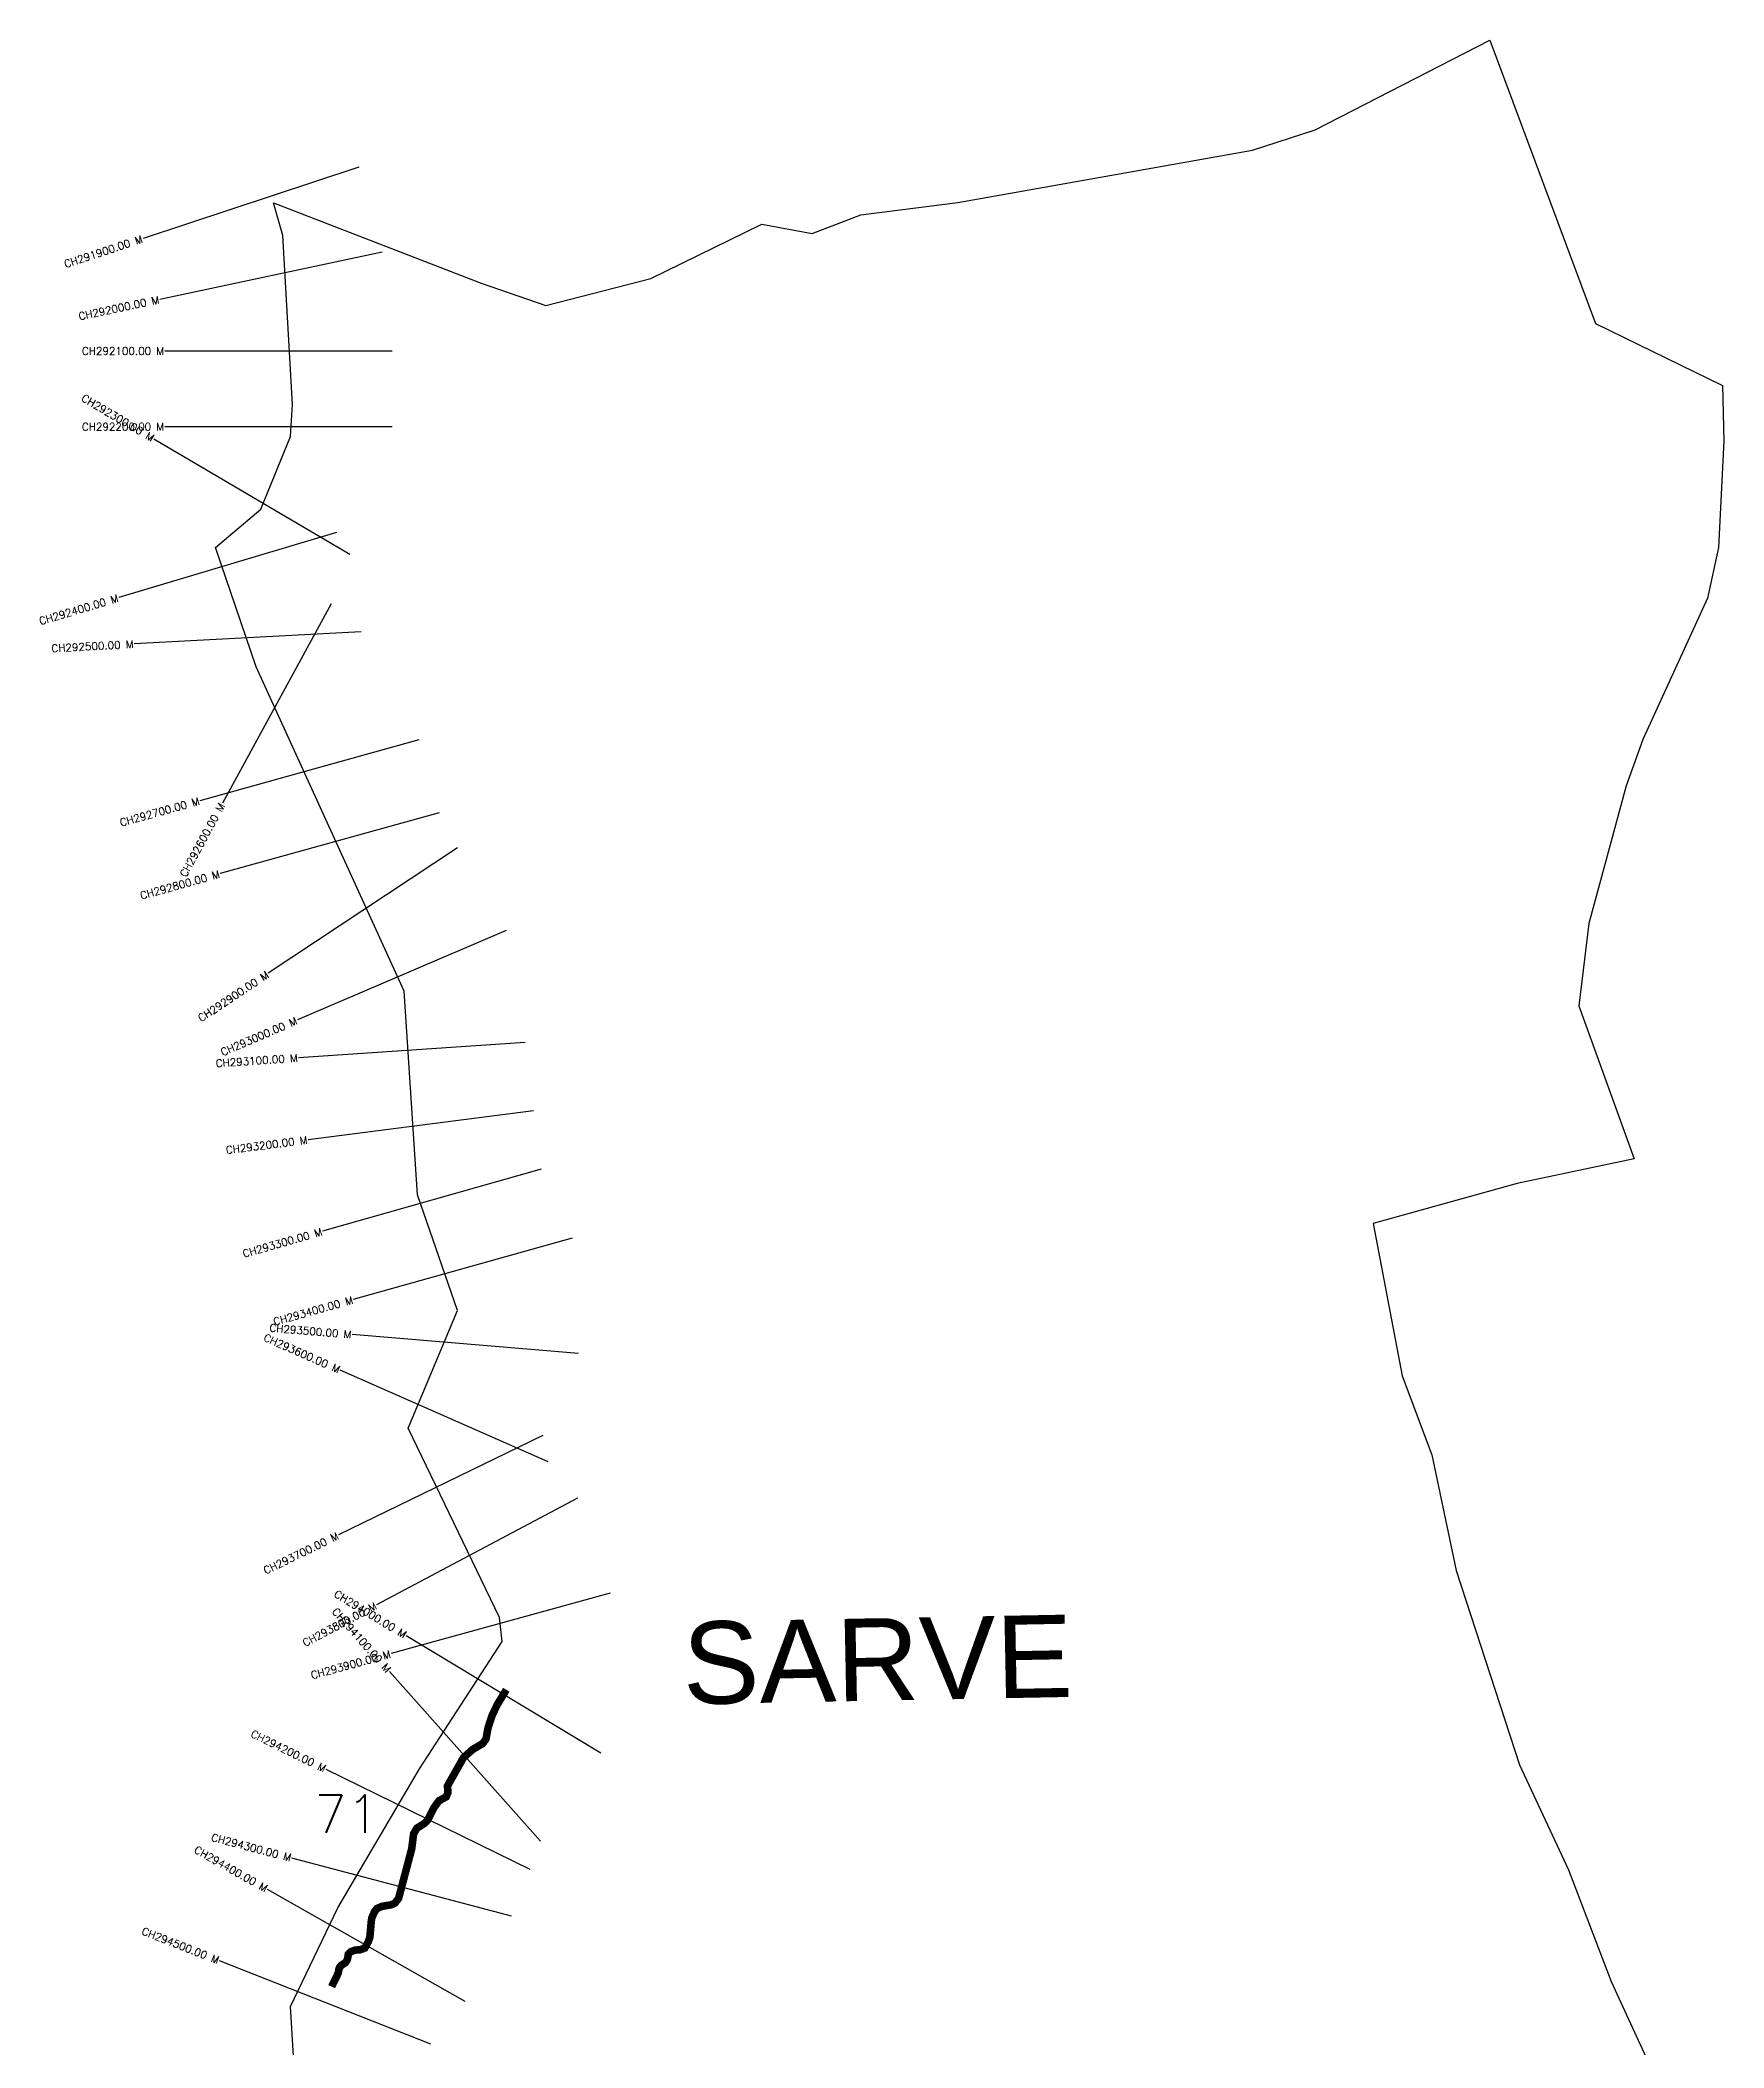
# Model space of a CAD drawing. Header units: metres. Extents: x 281925 to 284889, y 2016393 to 2020881.
# Drawn here: x 281925 to 284148, y 2018230 to 2020881 of the extents above; entities that cross this region are included whole.
import ezdxf
from ezdxf.enums import TextEntityAlignment as Align

# ---------------------------------------------------------------- set-up
doc = ezdxf.new("R2010")
doc.units = ezdxf.units.M
doc.header["$MEASUREMENT"] = 0
for name, color, linetype in [('CS', 134, 'Continuous'), ('CSMark', 6, 'Continuous'), ('UNPROTECTED', 10, 'Continuous'), ('village', 3, 'Continuous'), ('VILLAGE NAME', 250, 'Continuous')]:
    doc.layers.add(name, color=color, linetype=linetype)
doc.styles.get("Standard").update_dxf_attribs({"font": 'simplex.shx'})

msp = doc.modelspace()

# ---------------------------------------------------------------- linework, layer by layer
at = {"color": 6, "flags": 128}
msp.add_lwpolyline([(283978.6, 2020506.8), (284145.9, 2020425.1)], dxfattribs=at)
at = {"layer": 'CS'}
for p, q in [((282345.7, 2020713), (282060.7, 2020619.1)), ((282376.3, 2020600.9), (282082.9, 2020538.7)), ((282389.5, 2020470.5), (282089.5, 2020470.5)), ((282389.5, 2020370.5), (282089.5, 2020370.5)), ((282333.6, 2020201.9), (282075.1, 2020354.2)), ((282316.2, 2020230.8), (282028.8, 2020144.9)), ((282309, 2020136.8), (282165.4, 2019873.4)), ((282348.7, 2020099.6), (282049.1, 2020083.7)), ((282424.9, 2019957.2), (282135.8, 2019876.8)), ((282451.6, 2019860.8), (282162.6, 2019780.5)), ((282475.9, 2019814.8), (282225.9, 2019649)), ((282540.1, 2019705.6), (282264.4, 2019587.3)), ((282565.2, 2019557.6), (282265.9, 2019537.4)), ((282576.2, 2019467.2), (282278.7, 2019429.2)), ((282586.3, 2019390.4), (282297.8, 2019308.3)), ((282627.1, 2019299.3), (282338.3, 2019218.2)), ((282635.7, 2019146.9), (282336.8, 2019171.9)), ((282595.6, 2019003.8), (282321, 2019124.8)), ((282588.6, 2019038.8), (282318.9, 2018907.5)), ((282634.2, 2018955.8), (282369.1, 2018815.2)), ((282677.3, 2018830.5), (282388.1, 2018750.9)), ((282664.9, 2018619.3), (282408.1, 2018774.4)), ((282585.6, 2018503.4), (282385.9, 2018727.3)), ((282571.8, 2018465.9), (282302.4, 2018597.8)), ((282547.1, 2018404.1), (282257, 2018480.7)), ((282485.9, 2018291.6), (282224.8, 2018439.3)), ((282440.8, 2018235.4), (282161.6, 2018345.1))]:
    msp.add_line(p, q, dxfattribs=at)
at = {"layer": 'UNPROTECTED', "const_width": 10, "flags": 128}
msp.add_lwpolyline([(282540.3, 2018703.1), (282535.9, 2018695.8), (282528.6, 2018683.8), (282521.7, 2018669.7), (282516.1, 2018652.5), (282513.5, 2018638), (282509, 2018632), (282495.8, 2018624.2), (282483.7, 2018613.4), (282476.8, 2018601.1), (282467.9, 2018585.4), (282462.6, 2018575.9), (282463.3, 2018567.5), (282460.9, 2018561.7), (282451.4, 2018556.5), (282444.3, 2018546.7), (282436.7, 2018531.2), (282432.4, 2018526.8), (282422.2, 2018520.3), (282417.9, 2018513), (282415.4, 2018493.1), (282398.1, 2018427.7), (282393.3, 2018421.5), (282389, 2018419.3), (282376.1, 2018417.1), (282369.7, 2018414.4), (282366.4, 2018410.2), (282362.9, 2018402.5), (282361.9, 2018396.5), (282361, 2018385.5), (282360.1, 2018376.2), (282357.8, 2018369.8), (282353.5, 2018362.1), (282347.1, 2018359.8), (282340.4, 2018359.3), (282334.7, 2018357.1), (282331.7, 2018354), (282331.2, 2018350.3), (282330.4, 2018346.8), (282328.1, 2018343), (282322.2, 2018339), (282320.3, 2018336.8), (282319.1, 2018333.7), (282318.6, 2018329.8), (282316.1, 2018324), (282311.6, 2018315.3), (282309.8, 2018311.1)], dxfattribs=at)
at = {"layer": 'village', "color": 6}
for points in [[(282262.6, 2018168.1, 0), (282255.5, 2018285.1, 0), (282317.8, 2018415, 0), (282425.8, 2018598.6, 0), (282534.7, 2018766.7, 0), (282531.4, 2018798.5, 0), (282410.9, 2019048.4, 0), (282476, 2019203.7, 0), (282423.1, 2019356.5, 0), (282405.6, 2019625.5, 0), (282210.1, 2020053.6, 0), (282156.3, 2020211, 0), (282216.1, 2020261.6, 0), (282255.4, 2020357.7, 0), (282257.9, 2020399.7, 0), (282245.2, 2020622.9, 0), (282232.9, 2020666.3, 0), (282507.2, 2020560, 0), (282592.5, 2020530.7, 0), (282731.2, 2020566.2, 0), (282877.5, 2020637.8, 0), (282944.1, 2020625.5, 0), (283008.5, 2020650.4, 0), (283136.5, 2020666.7, 0), (283525.5, 2020735.8, 0), (283608.3, 2020762.7, 0), (283838.8, 2020880.9, 0), (283978.6, 2020506.8, 0)], [(284145.9, 2020425.1, 0), (284147.9, 2020351.4, 0), (284140.7, 2020211.2, 0), (284126.5, 2020144, 0), (284040.8, 2019957.4, 0), (284018.9, 2019896.6, 0), (283969.6, 2019714.6, 0), (283956.4, 2019605.8, 0), (284029.3, 2019404, 0), (283875.2, 2019371.6, 0), (283684.8, 2019318.5, 0), (283723.1, 2019117.4, 0)], [(283723.1, 2019117.4, 0), (283762.2, 2019013.3, 0), (283794.3, 2018860.5, 0), (283878.2, 2018603.8, 0), (283942.6, 2018465.2, 0), (283999.3, 2018317.9, 0), (284111.3, 2018074.3, 0)]]:
    msp.add_polyline3d(points, dxfattribs=at)

# ---------------------------------------------------------------- texts
at = {"insert": (282286.9, 2018564.2), "char_height": 50, "attachment_point": 1}
msp.add_mtext_dynamic_manual_height_columns('71', width=70.183, gutter_width=1, heights=[0], dxfattribs=at)
at = {"layer": 'CSMark'}
for s, rotation, p in [('CH291900.00 M', 18.2479, (282059.8, 2020618.8)), ('CH292000.00 M', 11.9606, (282081.9, 2020538.5)), ('CH292300.00 M', 329.4999, (282074.2, 2020354.7)), ('CH292400.00 M', 16.6315, (282027.8, 2020144.6)), ('CH292500.00 M', 3.0456, (282048.1, 2020083.6)), ('CH292700.00 M', 15.5392, (282134.9, 2019876.6)), ('CH292600.00 M', 61.4048, (282164.9, 2019872.5)), ('CH292800.00 M', 15.5392, (282161.6, 2019780.2)), ('CH292900.00 M', 33.5488, (282225.1, 2019648.4)), ('CH293000.00 M', 23.2327, (282263.5, 2019586.9)), ('CH293100.00 M', 3.8709, (282264.9, 2019537.3)), ('CH293200.00 M', 7.27, (282277.7, 2019429.1)), ('CH293300.00 M', 15.8871, (282296.8, 2019308)), ('CH293400.00 M', 15.6914, (282337.4, 2019217.9)), ('CH293600.00 M', 336.2164, (282320.1, 2019125.2)), ('CH293500.00 M', 355.2175, (282335.8, 2019172)), ('CH293700.00 M', 25.9635, (282318, 2018907.1)), ('CH294000.00 M', 328.8798, (282407.2, 2018774.9)), ('CH293800.00 M', 27.9288, (282368.2, 2018814.8)), ('CH294100.00 M', 311.7211, (282385.3, 2018728)), ('CH293900.00 M', 15.3965, (282387.1, 2018750.6)), ('CH294200.00 M', 333.9203, (282301.5, 2018598.3)), ('CH294300.00 M', 345.2158, (282256, 2018481)), ('CH294400.00 M', 330.5166, (282223.9, 2018439.8)), ('CH294500.00 M', 338.5396, (282160.7, 2018345.5))]:
    msp.add_text(s, height=10, rotation=rotation, dxfattribs=at).set_placement(p, align=Align.MIDDLE_RIGHT)
for s, p in [('CH292100.00 M', (282088.5, 2020470.5)), ('CH292200.00 M', (282088.5, 2020370.5))]:
    msp.add_text(s, height=10, dxfattribs=at).set_placement(p, align=Align.MIDDLE_RIGHT)
at = {"layer": 'VILLAGE NAME', "insert": (282772, 2018792.5), "char_height": 108.748, "attachment_point": 1, "rotation": 1.1028}
msp.add_mtext_dynamic_manual_height_columns('{\\fArial|b0|i0|c0|p34;SARVE}', width=726.929, gutter_width=543.7, heights=[0], dxfattribs=at)

doc.saveas('drawing.dxf')
